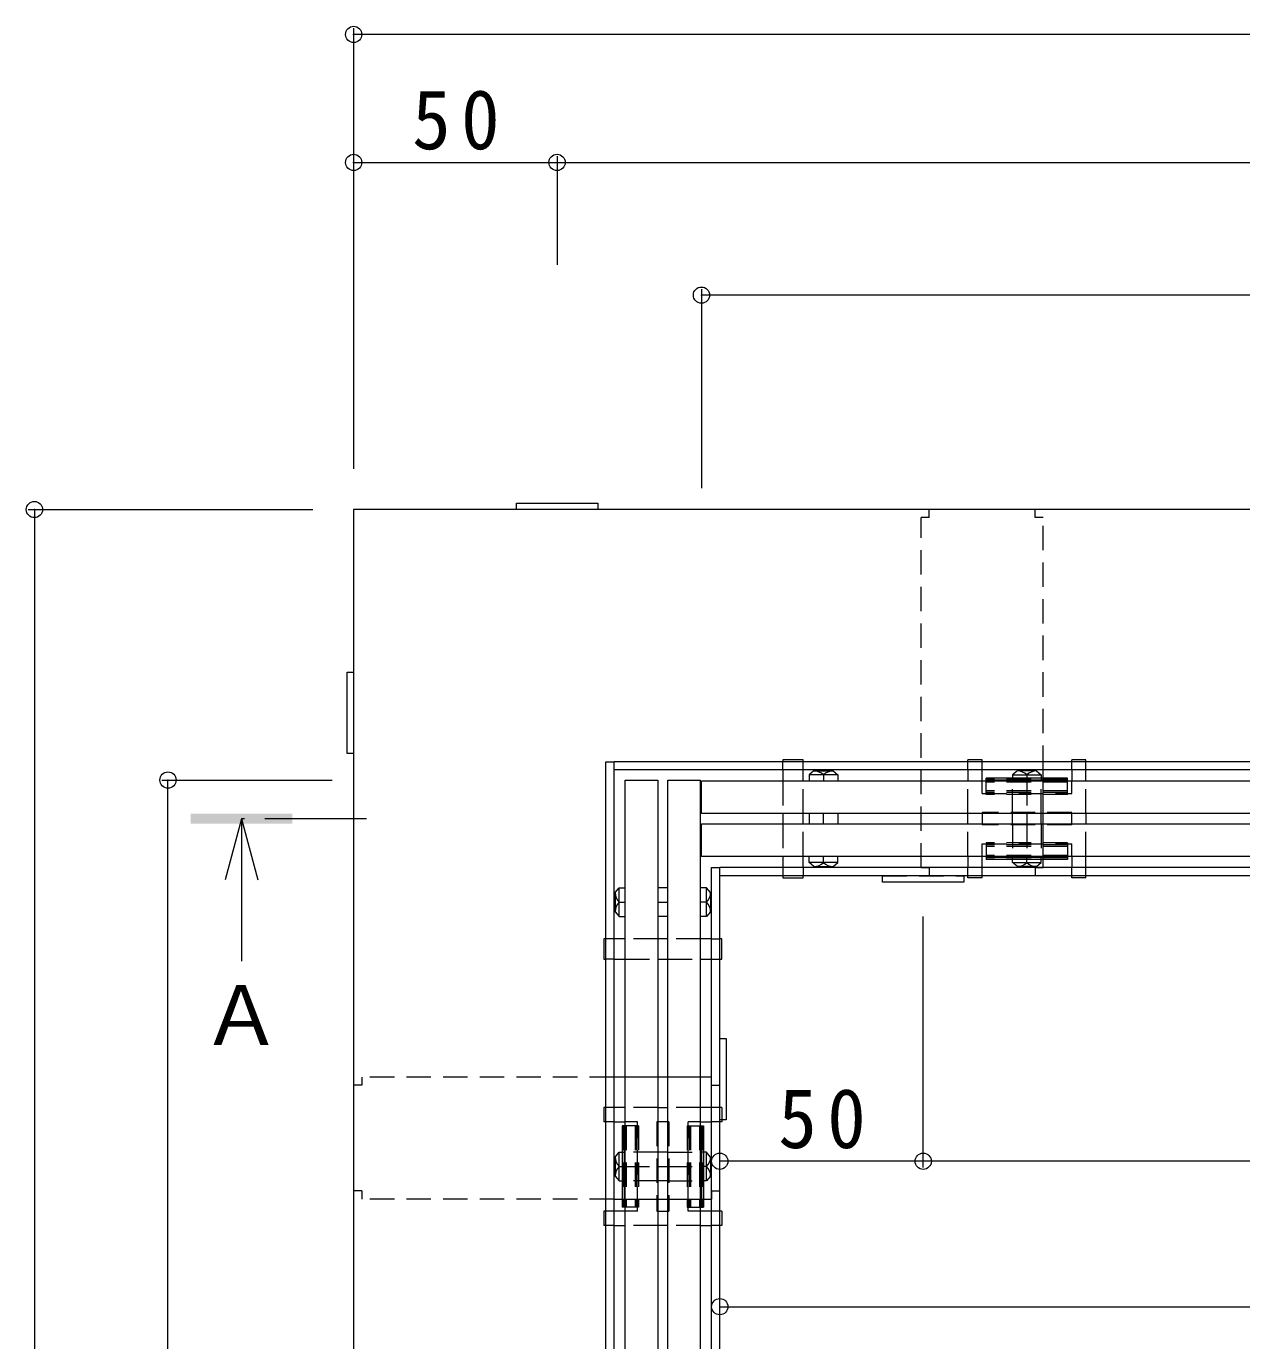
# Model space of a CAD drawing. Units: millimetres at full size, sheet at 1:5. Extents: x -1053 to 1942, y -1375 to 1322.
# Drawn here: x -1037.1 to -738.3, y 691.3 to 1014.4 of the extents above; entities that cross this region are included whole.
import ezdxf
from ezdxf.enums import TextEntityAlignment as Align

# ---------------------------------------------------------------- set-up
doc = ezdxf.new("R2010")
doc.units = ezdxf.units.MM
doc.header["$LTSCALE"] = 5
doc.header["$PDMODE"] = 32
doc.header["$PDSIZE"] = 4
doc.linetypes.add('CHAIN1', pattern=[8, 5, -1, 1, -1])
doc.linetypes.add('DASHED1', pattern=[1.8, 1.2, -0.6])
for name, color, linetype, lineweight in [('E-2', 3, 'Continuous', 18), ('E-3', 4, 'Continuous', 18), ('E-4', 7, 'Continuous', 18), ('E-5', 7, 'Continuous', 18), ('E-7', 134, 'DASHED1', 9), ('E-8', 5, 'Continuous', 9), ('E-9', 2, 'Continuous', 18), ('E-B', 1, 'Continuous', 9)]:
    doc.layers.add(name, color=color, linetype=linetype, lineweight=lineweight)
doc.styles.add('ＭＳ ゴシック', font='')
doc.styles.get('ＭＳ ゴシック').set_extended_font_data('MS Gothic')

msp = doc.modelspace()

# ---------------------------------------------------------------- linework, layer by layer
at = {"layer": 'E-2'}
for p, q in [((-843.439, 831.359), (-844.625, 830.359)), ((-843.439, 831.359), (-838.739, 831.359)), ((-841.089, 830.359), (-841.089, 828.859)), ((-838.739, 831.359), (-837.554, 830.359)), ((-837.554, 830.359), (-837.554, 828.859)), ((-793.439, 831.359), (-794.625, 830.359)), ((-794.625, 830.359), (-794.625, 828.859)), ((-788.739, 831.359), (-793.439, 831.359)), ((-791.089, 830.359), (-791.089, 828.859)), ((-788.739, 831.359), (-787.554, 830.359)), ((-889.839, 829.109), (-881.839, 829.109)), ((-889.839, 396.109), (-889.839, 829.109)), ((-881.839, 829.109), (-881.839, 396.109)), ((-879.339, 829.109), (-871.339, 829.109)), ((-879.339, 396.109), (-879.339, 829.109)), ((-457.089, 828.859), (-871.089, 828.859)), ((-871.089, 820.859), (-871.089, 828.859)), ((-457.089, 820.859), (-871.089, 820.859)), ((-844.625, 820.859), (-844.625, 818.359)), ((-841.089, 818.359), (-841.089, 820.859)), ((-837.554, 820.859), (-837.554, 818.359)), ((-794.625, 818.359), (-794.625, 820.859)), ((-791.089, 820.859), (-791.089, 818.359)), ((-787.554, 818.359), (-787.554, 820.859)), ((-871.089, 818.359), (-457.089, 818.359)), ((-871.089, 810.359), (-871.089, 818.359)), ((-457.089, 810.359), (-871.089, 810.359)), ((-843.439, 807.859), (-844.625, 808.859)), ((-843.439, 807.859), (-838.739, 807.859)), ((-841.089, 808.859), (-841.089, 810.359)), ((-838.739, 807.859), (-837.554, 808.859)), ((-837.554, 808.859), (-837.554, 810.359)), ((-794.625, 808.859), (-794.625, 810.359)), ((-793.439, 807.859), (-794.625, 808.859)), ((-788.739, 807.859), (-793.439, 807.859)), ((-791.089, 808.859), (-791.089, 810.359)), ((-788.739, 807.859), (-787.554, 808.859)), ((-892.339, 801.459), (-891.339, 802.645)), ((-892.339, 801.459), (-892.339, 796.759)), ((-879.339, 802.645), (-881.839, 802.645)), ((-868.839, 801.459), (-869.839, 802.645)), ((-868.839, 801.459), (-868.839, 796.759)), ((-891.339, 799.109), (-889.839, 799.109)), ((-881.839, 799.109), (-879.339, 799.109)), ((-869.839, 799.109), (-871.339, 799.109)), ((-892.339, 796.759), (-891.339, 795.574)), ((-891.339, 795.574), (-889.839, 795.574)), ((-879.339, 795.574), (-881.839, 795.574)), ((-869.839, 795.574), (-871.339, 795.574)), ((-868.839, 796.759), (-869.839, 795.574)), ((-892.339, 736.459), (-891.339, 737.645)), ((-891.339, 737.645), (-889.839, 737.645)), ((-891.339, 730.574), (-891.339, 737.645)), ((-879.339, 737.645), (-881.839, 737.645)), ((-869.839, 737.645), (-871.339, 737.645)), ((-869.839, 730.574), (-869.839, 737.645)), ((-868.839, 736.459), (-869.839, 737.645)), ((-892.339, 736.459), (-892.339, 731.759)), ((-891.339, 734.109), (-889.839, 734.109)), ((-881.839, 734.109), (-879.339, 734.109)), ((-869.839, 734.109), (-871.339, 734.109)), ((-868.839, 736.459), (-868.839, 731.759)), ((-892.339, 731.759), (-891.339, 730.574)), ((-891.339, 730.574), (-889.839, 730.574)), ((-879.339, 730.574), (-881.839, 730.574)), ((-869.839, 730.574), (-871.339, 730.574)), ((-868.839, 731.759), (-869.839, 730.574))]:
    msp.add_line(p, q, dxfattribs=at)
at = {"layer": 'E-2', "color": 4}
for p, q in [((-801.089, 828.859), (-801.089, 829.608)), ((-781.089, 829.608), (-801.089, 829.608)), ((-781.089, 829.109), (-801.089, 829.109)), ((-781.089, 828.859), (-781.089, 829.608)), ((-801.089, 810.359), (-801.089, 809.611)), ((-781.089, 810.109), (-801.089, 810.109)), ((-781.089, 809.611), (-801.089, 809.611)), ((-781.089, 810.359), (-781.089, 809.611)), ((-890.588, 744.109), (-890.588, 724.109)), ((-889.839, 744.109), (-890.588, 744.109)), ((-890.089, 744.109), (-890.089, 724.109)), ((-871.339, 744.109), (-870.59, 744.109)), ((-871.089, 744.109), (-871.089, 724.109)), ((-870.59, 744.109), (-870.59, 724.109)), ((-889.839, 724.109), (-890.588, 724.109)), ((-871.339, 724.109), (-870.59, 724.109))]:
    msp.add_line(p, q, dxfattribs=at)
at = {"layer": 'E-2', "color": 4, "linetype": 'DASHED1'}
for p, q in [((-781.089, 829.254), (-801.089, 829.254)), ((-801.089, 825.559), (-801.089, 828.859)), ((-781.089, 828.609), (-801.089, 828.609)), ((-781.089, 825.559), (-781.089, 828.859)), ((-781.089, 826.427), (-801.089, 826.427)), ((-781.089, 826.059), (-801.089, 826.059)), ((-781.089, 826.031), (-801.089, 826.031)), ((-781.089, 825.559), (-801.089, 825.559)), ((-781.089, 813.659), (-801.089, 813.659)), ((-801.089, 813.659), (-801.089, 810.359)), ((-781.089, 813.188), (-801.089, 813.188)), ((-781.089, 813.159), (-801.089, 813.159)), ((-781.089, 812.792), (-801.089, 812.792)), ((-781.089, 813.659), (-781.089, 810.359)), ((-781.089, 810.609), (-801.089, 810.609)), ((-781.089, 809.964), (-801.089, 809.964)), ((-890.234, 744.109), (-890.234, 724.109)), ((-886.539, 744.109), (-889.839, 744.109)), ((-889.589, 744.109), (-889.589, 724.109)), ((-887.407, 744.109), (-887.407, 724.109)), ((-887.039, 744.109), (-887.039, 724.109)), ((-887.01, 744.109), (-887.01, 724.109)), ((-886.539, 744.109), (-886.539, 724.109)), ((-874.639, 744.109), (-871.339, 744.109)), ((-874.639, 744.109), (-874.639, 724.109)), ((-874.168, 744.109), (-874.168, 724.109)), ((-874.139, 744.109), (-874.139, 724.109)), ((-873.771, 744.109), (-873.771, 724.109)), ((-871.589, 744.109), (-871.589, 724.109)), ((-870.944, 744.109), (-870.944, 724.109)), ((-886.539, 724.109), (-889.839, 724.109)), ((-874.639, 724.109), (-871.339, 724.109))]:
    msp.add_line(p, q, dxfattribs=at)
at = {"layer": 'E-2', "linetype": 'DASHED1'}
for p, q in [((-794.625, 820.859), (-794.625, 828.859)), ((-791.089, 828.859), (-791.089, 820.859)), ((-787.554, 820.859), (-787.554, 828.859)), ((-794.625, 818.359), (-794.625, 810.359)), ((-791.089, 818.359), (-791.089, 810.359)), ((-787.554, 818.359), (-787.554, 810.359)), ((-881.839, 737.645), (-889.839, 737.645)), ((-879.339, 737.645), (-871.339, 737.645)), ((-889.839, 734.109), (-881.839, 734.109)), ((-879.339, 734.109), (-871.339, 734.109)), ((-881.839, 730.574), (-889.839, 730.574)), ((-879.339, 730.574), (-871.339, 730.574))]:
    msp.add_line(p, q, dxfattribs=at)
at = {"layer": 'E-2'}
for points in [[(-837.554, 830.359), (-844.625, 830.359), (-844.625, 828.859)], [(-794.625, 830.359), (-787.554, 830.359), (-787.554, 828.859)], [(-879.339, 396.109), (-871.339, 396.109), (-871.339, 829.109)], [(-837.554, 808.859), (-844.625, 808.859), (-844.625, 810.359)], [(-794.625, 808.859), (-787.554, 808.859), (-787.554, 810.359)], [(-891.339, 795.574), (-891.339, 802.645), (-889.839, 802.645)], [(-869.839, 795.574), (-869.839, 802.645), (-871.339, 802.645)]]:
    msp.add_lwpolyline(points, dxfattribs=at)
for centre, start, end in [((-843.492, 827.973), 44.79445, 89.10294), ((-838.686, 827.973), 90.89706, 135.20555), ((-793.492, 827.973), 44.79445, 89.10294), ((-788.686, 827.973), 90.89706, 135.20555), ((-843.492, 811.245), 270.89706, 315.20555), ((-838.686, 811.245), 224.79445, 269.10294), ((-793.492, 811.245), 270.89706, 315.20555), ((-788.686, 811.245), 224.79445, 269.10294), ((-888.953, 801.512), 180.89706, 225.20555), ((-872.225, 801.512), 314.79445, 359.10294), ((-888.953, 796.706), 134.79445, 179.10294), ((-872.225, 796.706), 0.89706, 45.20555), ((-888.953, 736.512), 180.89706, 225.20555), ((-888.953, 731.706), 134.79445, 179.10294), ((-872.225, 736.512), 314.79445, 359.10294), ((-872.225, 731.706), 0.89706, 45.20555)]:
    msp.add_arc(centre, 3.386, start, end, dxfattribs=at)
at = {"layer": 'E-3'}
for p, q in [((-456.589, 895.609), (-956.589, 895.609)), ((-894.589, 395.609), (-894.589, 833.609)), ((-894.589, 833.609), (-892.589, 833.609)), ((-892.589, 395.609), (-892.589, 833.609)), ((-456.589, 833.609), (-892.589, 833.609)), ((-456.589, 831.609), (-892.589, 831.609)), ((-456.589, 807.609), (-866.589, 807.609)), ((-866.589, 395.609), (-866.589, 807.609)), ((-456.589, 805.609), (-866.589, 805.609))]:
    msp.add_line(p, q, dxfattribs=at)
for points in [[(-956.589, 895.609), (-956.589, 395.609), (-928.589, 395.609)], [(-868.589, 395.609), (-868.589, 807.609), (-866.589, 807.609)]]:
    msp.add_lwpolyline(points, dxfattribs=at)
at = {"layer": 'E-4'}
for p, q in [((-956.589, 1013.886), (-956.589, 905.609)), ((-456.589, 1012.386), (-956.589, 1012.386)), ((-906.589, 982.425), (-906.589, 955.736)), ((-956.589, 980.925), (-906.589, 980.925)), ((-906.589, 980.925), (-506.589, 980.925)), ((-871.089, 949.799), (-871.089, 900.859)), ((-457.089, 948.299), (-871.089, 948.299)), ((-1036.558, 895.609), (-966.589, 895.609)), ((-1035.058, 895.609), (-1035.058, 395.609)), ((-1003.726, 829.109), (-961.839, 829.109)), ((-1002.226, 396.109), (-1002.226, 829.109)), ((-866.589, 733.919), (-866.589, 795.609)), ((-816.589, 733.919), (-816.589, 795.609)), ((-816.589, 735.419), (-866.589, 735.419)), ((-506.589, 735.419), (-816.589, 735.419)), ((-866.589, 699.67), (-456.589, 699.67))]:
    msp.add_line(p, q, dxfattribs=at)
for p in [(-956.589, 1012.386), (-956.589, 980.925), (-906.589, 980.925), (-871.089, 948.299), (-1035.058, 895.609), (-1002.226, 829.109), (-866.589, 735.419), (-816.589, 735.419), (-866.589, 699.67)]:
    msp.add_point(p, dxfattribs=at)
at = {"layer": 'E-5', "color": 4}
for q in [(-988.164, 804.609), (-984.164, 784.609), (-980.164, 804.609)]:
    msp.add_line((-984.164, 819.609), q, dxfattribs=at)
at = {"layer": 'E-5', "color": 4, "linetype": 'CHAIN1'}
msp.add_line((-953.393, 819.609), (-984.164, 819.609), dxfattribs=at)
at = {"layer": 'E-5', "color": 4}
msp.add_solid([(-996.664, 818.359), (-971.664, 818.359), (-996.664, 820.859), (-971.664, 820.859)], dxfattribs=at)
at = {"layer": 'E-7'}
for p, q in [((-815.089, 893.609), (-815.089, 895.609)), ((-789.089, 893.609), (-789.089, 895.609)), ((-815.089, 893.609), (-817.089, 893.609)), ((-817.089, 807.609), (-817.089, 893.609)), ((-787.089, 893.609), (-789.089, 893.609)), ((-787.089, 831.609), (-787.089, 893.609)), ((-817.089, 807.609), (-815.089, 807.609)), ((-815.089, 807.609), (-815.089, 805.609)), ((-789.089, 807.609), (-787.089, 807.609)), ((-789.089, 807.609), (-789.089, 805.609)), ((-954.589, 756.109), (-954.589, 754.109)), ((-892.589, 756.109), (-954.589, 756.109)), ((-868.589, 754.109), (-868.589, 756.109)), ((-954.589, 754.109), (-956.589, 754.109)), ((-868.589, 754.109), (-866.589, 754.109)), ((-954.589, 728.109), (-956.589, 728.109)), ((-954.589, 728.109), (-954.589, 726.109)), ((-868.589, 728.109), (-868.589, 726.109)), ((-868.589, 728.109), (-866.589, 728.109)), ((-892.589, 726.109), (-954.589, 726.109))]:
    msp.add_line(p, q, dxfattribs=at)
at = {"layer": 'E-7', "linetype": 'Continuous'}
for p, q in [((-787.089, 807.609), (-787.089, 831.609)), ((-817.089, 807.609), (-817.089, 807.609)), ((-868.589, 756.109), (-892.589, 756.109)), ((-892.589, 726.109), (-868.589, 726.109))]:
    msp.add_line(p, q, dxfattribs=at)
at = {"layer": 'E-8'}
for p, q in [((-802.089, 834.109), (-805.589, 834.109)), ((-805.589, 833.609), (-805.589, 834.109)), ((-802.089, 833.609), (-802.089, 834.109)), ((-776.589, 834.109), (-780.089, 834.109)), ((-780.089, 833.609), (-780.089, 834.109)), ((-776.589, 833.609), (-776.589, 834.109)), ((-805.589, 831.609), (-805.589, 828.859)), ((-802.089, 828.859), (-802.089, 831.609)), ((-780.089, 831.609), (-780.089, 828.859)), ((-776.589, 828.859), (-776.589, 831.609)), ((-805.589, 818.359), (-805.589, 820.859)), ((-802.089, 820.859), (-802.089, 818.359)), ((-780.089, 818.359), (-780.089, 820.859)), ((-776.589, 820.859), (-776.589, 818.359)), ((-805.589, 810.359), (-805.589, 807.609)), ((-802.089, 807.609), (-802.089, 810.359)), ((-780.089, 810.359), (-780.089, 807.609)), ((-776.589, 807.609), (-776.589, 810.359)), ((-805.589, 805.109), (-805.589, 805.609)), ((-802.089, 805.109), (-805.589, 805.109)), ((-802.089, 805.109), (-802.089, 805.609)), ((-780.089, 805.109), (-780.089, 805.609)), ((-776.589, 805.109), (-780.089, 805.109)), ((-776.589, 805.109), (-776.589, 805.609)), ((-895.089, 748.609), (-895.089, 745.109)), ((-894.589, 748.609), (-895.089, 748.609)), ((-889.839, 748.609), (-892.589, 748.609)), ((-881.839, 748.609), (-879.339, 748.609)), ((-868.589, 748.609), (-871.339, 748.609)), ((-866.089, 748.609), (-866.589, 748.609)), ((-866.089, 748.609), (-866.089, 745.109)), ((-894.589, 745.109), (-895.089, 745.109)), ((-892.589, 745.109), (-889.839, 745.109)), ((-879.339, 745.109), (-881.839, 745.109)), ((-871.339, 745.109), (-868.589, 745.109)), ((-866.089, 745.109), (-866.589, 745.109)), ((-895.089, 723.109), (-895.089, 719.609)), ((-894.589, 723.109), (-895.089, 723.109)), ((-889.839, 723.109), (-892.589, 723.109)), ((-881.839, 723.109), (-879.339, 723.109)), ((-868.589, 723.109), (-871.339, 723.109)), ((-866.089, 723.109), (-866.589, 723.109)), ((-866.089, 723.109), (-866.089, 719.609)), ((-894.589, 719.609), (-895.089, 719.609)), ((-892.589, 719.609), (-889.839, 719.609)), ((-879.339, 719.609), (-881.839, 719.609)), ((-871.339, 719.609), (-868.589, 719.609)), ((-866.089, 719.609), (-866.589, 719.609))]:
    msp.add_line(p, q, dxfattribs=at)
at = {"layer": 'E-8', "linetype": 'DASHED1'}
for p, q in [((-805.589, 831.609), (-805.589, 833.609)), ((-802.089, 831.609), (-802.089, 833.609)), ((-780.089, 831.609), (-780.089, 833.609)), ((-776.589, 831.609), (-776.589, 833.609)), ((-805.589, 820.859), (-805.589, 828.859)), ((-802.089, 825.809), (-802.089, 828.859)), ((-780.089, 825.809), (-780.089, 828.859)), ((-776.589, 820.859), (-776.589, 828.859)), ((-802.089, 825.809), (-780.089, 825.809)), ((-780.089, 821.109), (-802.089, 821.109)), ((-802.089, 821.109), (-802.089, 820.859)), ((-780.089, 820.859), (-780.089, 821.109)), ((-805.589, 810.359), (-805.589, 818.359)), ((-802.089, 818.359), (-802.089, 818.109)), ((-780.089, 818.109), (-802.089, 818.109)), ((-780.089, 818.109), (-780.089, 818.359)), ((-776.589, 810.359), (-776.589, 818.359)), ((-802.089, 813.409), (-780.089, 813.409)), ((-802.089, 810.359), (-802.089, 813.409)), ((-780.089, 810.359), (-780.089, 813.409)), ((-805.589, 805.609), (-805.589, 807.609)), ((-802.089, 805.609), (-802.089, 807.609)), ((-780.089, 805.609), (-780.089, 807.609)), ((-776.589, 805.609), (-776.589, 807.609)), ((-892.589, 748.609), (-894.589, 748.609)), ((-881.839, 748.609), (-889.839, 748.609)), ((-871.339, 748.609), (-879.339, 748.609)), ((-866.589, 748.609), (-868.589, 748.609)), ((-892.589, 745.109), (-894.589, 745.109)), ((-886.789, 745.109), (-889.839, 745.109)), ((-886.789, 723.109), (-886.789, 745.109)), ((-882.089, 745.109), (-882.089, 723.109)), ((-881.839, 745.109), (-882.089, 745.109)), ((-879.089, 745.109), (-879.339, 745.109)), ((-879.089, 745.109), (-879.089, 723.109)), ((-874.389, 723.109), (-874.389, 745.109)), ((-871.339, 745.109), (-874.389, 745.109)), ((-866.589, 745.109), (-868.589, 745.109)), ((-892.589, 723.109), (-894.589, 723.109)), ((-886.789, 723.109), (-889.839, 723.109)), ((-882.089, 723.109), (-881.839, 723.109)), ((-879.339, 723.109), (-879.089, 723.109)), ((-871.339, 723.109), (-874.389, 723.109)), ((-866.589, 723.109), (-868.589, 723.109)), ((-892.589, 719.609), (-894.589, 719.609)), ((-881.839, 719.609), (-889.839, 719.609)), ((-871.339, 719.609), (-879.339, 719.609)), ((-866.589, 719.609), (-868.589, 719.609))]:
    msp.add_line(p, q, dxfattribs=at)
at = {"layer": 'E-9'}
for p, q in [((-846.089, 834.109), (-851.089, 834.109)), ((-851.089, 834.109), (-851.089, 833.609)), ((-846.089, 833.609), (-846.089, 834.109)), ((-851.089, 831.609), (-851.089, 828.859)), ((-846.089, 828.859), (-846.089, 831.609)), ((-851.089, 820.859), (-851.089, 818.359)), ((-846.089, 818.359), (-846.089, 820.859)), ((-851.089, 810.359), (-851.089, 807.609)), ((-846.089, 807.609), (-846.089, 810.359)), ((-851.089, 805.609), (-851.089, 805.109)), ((-851.089, 805.109), (-846.089, 805.109)), ((-846.089, 805.109), (-846.089, 805.609)), ((-895.089, 790.109), (-895.089, 785.109)), ((-894.589, 790.109), (-895.089, 790.109)), ((-889.839, 790.109), (-892.589, 790.109)), ((-879.339, 790.109), (-881.839, 790.109)), ((-868.589, 790.109), (-871.339, 790.109)), ((-866.089, 790.109), (-866.589, 790.109)), ((-866.089, 785.109), (-866.089, 790.109)), ((-895.089, 785.109), (-894.589, 785.109)), ((-892.589, 785.109), (-889.839, 785.109)), ((-881.839, 785.109), (-879.339, 785.109)), ((-871.339, 785.109), (-868.589, 785.109)), ((-866.589, 785.109), (-866.089, 785.109))]:
    msp.add_line(p, q, dxfattribs=at)
at = {"layer": 'E-9', "linetype": 'DASHED1'}
for p, q in [((-851.089, 831.609), (-851.089, 833.609)), ((-846.089, 831.609), (-846.089, 833.609)), ((-851.089, 828.859), (-851.089, 820.859)), ((-846.089, 820.859), (-846.089, 828.859)), ((-851.089, 818.359), (-851.089, 810.359)), ((-846.089, 810.359), (-846.089, 818.359)), ((-851.089, 807.609), (-851.089, 805.609)), ((-846.089, 807.609), (-846.089, 805.609)), ((-892.589, 790.109), (-894.589, 790.109)), ((-881.839, 790.109), (-889.839, 790.109)), ((-871.339, 790.109), (-879.339, 790.109)), ((-868.589, 790.109), (-866.589, 790.109)), ((-892.589, 785.109), (-894.589, 785.109)), ((-889.839, 785.109), (-881.839, 785.109)), ((-879.339, 785.109), (-871.339, 785.109)), ((-868.589, 785.109), (-866.589, 785.109))]:
    msp.add_line(p, q, dxfattribs=at)
at = {"layer": 'E-B'}
for p, q in [((-916.589, 895.609), (-916.589, 897.209)), ((-956.589, 835.609), (-958.189, 835.609)), ((-806.589, 805.609), (-806.589, 804.009)), ((-866.589, 765.609), (-864.989, 765.609))]:
    msp.add_line(p, q, dxfattribs=at)
at = {"layer": 'E-B', "linetype": 'DASHED1'}
for p, q in [((-896.589, 895.609), (-916.589, 895.609)), ((-956.589, 855.609), (-956.589, 835.609)), ((-826.589, 805.609), (-806.589, 805.609)), ((-866.589, 745.609), (-866.589, 765.609))]:
    msp.add_line(p, q, dxfattribs=at)
at = {"layer": 'E-B'}
for points in [[(-916.589, 897.209), (-896.589, 897.209), (-896.589, 895.609)], [(-958.189, 835.609), (-958.189, 855.609), (-956.589, 855.609)], [(-806.589, 804.009), (-826.589, 804.009), (-826.589, 805.609)], [(-864.989, 765.609), (-864.989, 745.609), (-866.589, 745.609)]]:
    msp.add_lwpolyline(points, dxfattribs=at)

# ---------------------------------------------------------------- texts
at = {"layer": 'E-4', "color": 2, "char_height": 14.66, "attachment_point": 7, "style": 'ＭＳ ゴシック'}
for insert in [(-942.214, 983.925), (-852.214, 738.419)]:
    msp.add_mtext('\\T1.27;\\W0.95;50', dxfattribs=dict(at, insert=insert))
at = {"layer": 'E-5', "color": 2, "style": 'ＭＳ ゴシック'}
msp.add_text('Ａ', height=14.66, dxfattribs=at).set_placement((-994.164, 759.609), align=Align.BOTTOM_LEFT)

doc.saveas('drawing.dxf')
